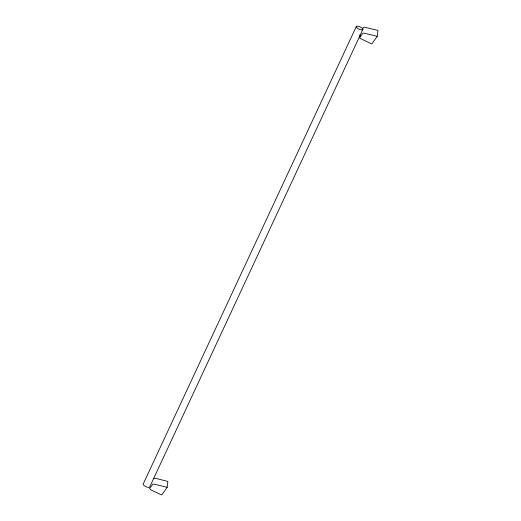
<?xml version="1.0" encoding="UTF-8"?>
<svg xmlns="http://www.w3.org/2000/svg" width="521" height="521" viewBox="0 0 521 521"><rect width="100%" height="100%" fill="white"/><g stroke="black" fill="none" stroke-linecap="round" stroke-linejoin="round"><path stroke-width="0.78" d="M167.163 487.324L153.78 484.081L152.673 484.309L149.599 488.607L150.589 489.792L161.699 494.95L167.163 487.324L167.873 481.43L155.343 478.258L153.389 478.415M362.147 29.248L363.469 27.411L364.57 27.19L377.953 30.433L377.237 36.34L371.779 43.94L360.076 38.352L359.672 37.597L360.031 34.647M356.169 26.799L143.047 484.341L144.31 485.787L146.824 487.089L149.11 487.48L149.827 486.731L362.955 29.189L361.685 27.737L359.171 26.441L356.892 26.05L356.169 26.799L357.439 28.245L359.946 29.547L362.232 29.931L362.955 29.189M359.672 37.597L362.746 33.318L363.853 33.097L377.237 36.34"/></g></svg>
